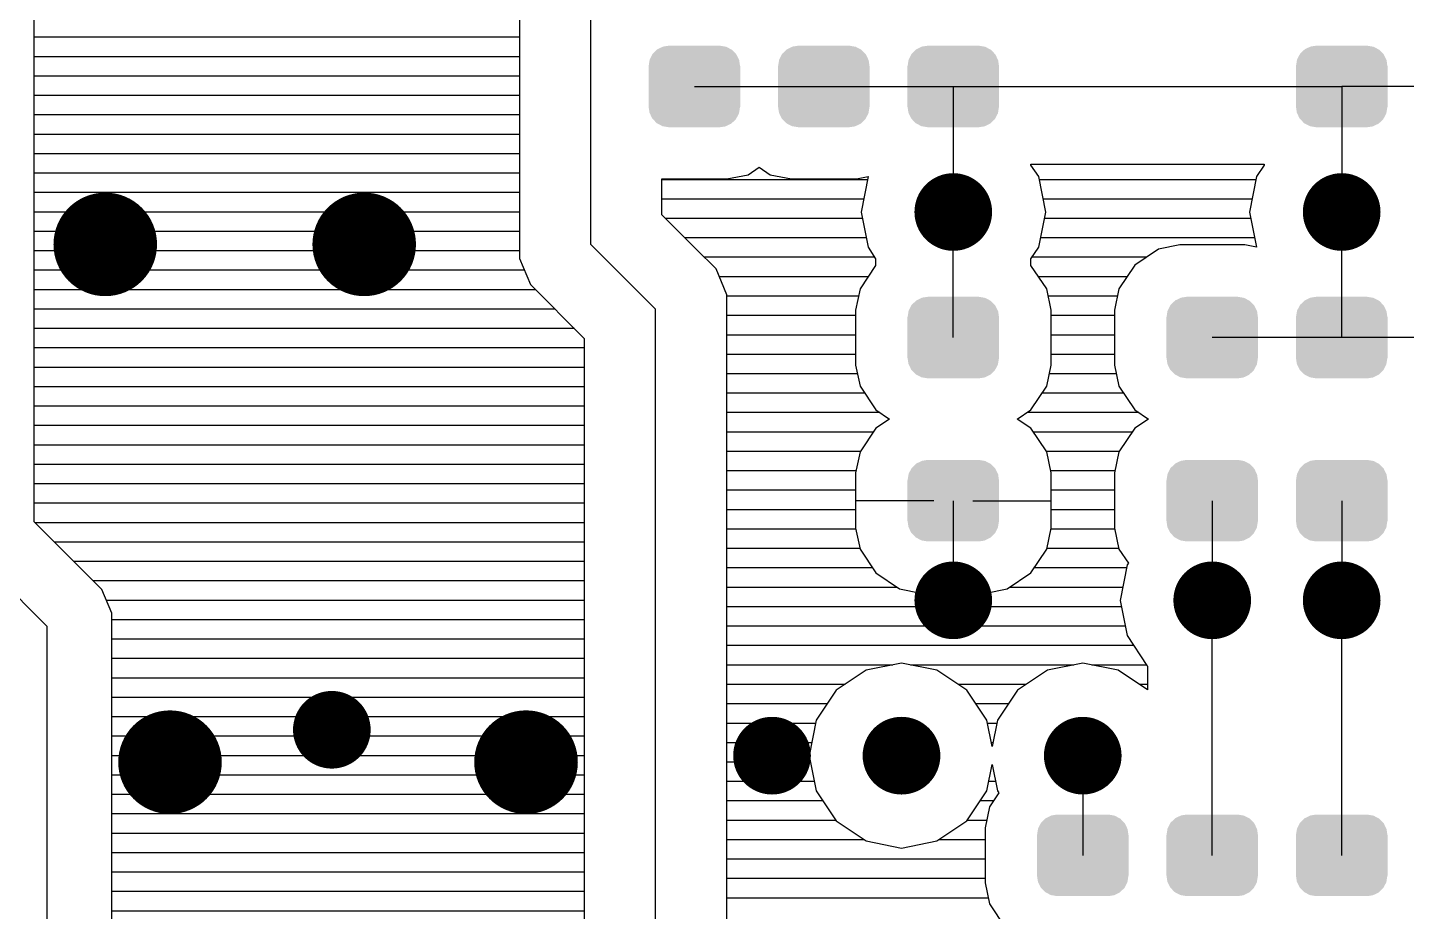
# Model space of a CAD drawing. Extents: x 295 to 953, y 10 to 290.
# Drawn here: x 560.92 to 590.68, y 110.9 to 129.98 of the extents above; entities that cross this region are included whole.
import ezdxf

# ---------------------------------------------------------------- set-up
doc = ezdxf.new("R2010")
doc.units = 0
doc.header["$LTSCALE"] = 5
doc.header["$MEASUREMENT"] = 0
doc.layers.get('0').update_dxf_attribs({"linetype": 'CONTINUOUS', "lineweight": 25})
doc.layers.add('DV-DPO-A6_BOT', color=7, linetype='CONTINUOUS')

msp = doc.modelspace()

# ---------------------------------------------------------------- linework, layer by layer
for points, const_width in [([(581.319, 125.998, -1), (580.481, 125.998, -1)], 0.838), ([(589.701, 125.998, -1), (588.863, 125.998, -1)], 0.838), ([(563.158, 125.299, -1), (562.041, 125.299, -1)], 1.118), ([(568.746, 125.299, -1), (567.629, 125.299, -1)], 1.118), ([(581.319, 117.616, -1), (580.481, 117.616, -1)], 0.838), ([(586.907, 117.616, -1), (586.069, 117.616, -1)], 0.838), ([(589.701, 117.616, -1), (588.863, 117.616, -1)], 0.838), ([(567.908, 114.822, -1), (567.07, 114.822, -1)], 0.838), ([(564.555, 114.123, -1), (563.438, 114.123, -1)], 1.118), ([(572.239, 114.123, -1), (571.121, 114.123, -1)], 1.118), ([(577.408, 114.263, -1), (576.569, 114.263, -1)], 0.838), ([(580.202, 114.263, -1), (579.363, 114.263, -1)], 0.838), ([(584.113, 114.263, -1), (583.275, 114.263, -1)], 0.838)]:
    msp.add_lwpolyline(points, format="xyb", close=True, dxfattribs=dict(const_width=const_width))
for points in [[(576.209, 129.411), (576.124, 129.5), (574.412, 129.411), (574.504, 129.5)], [(576.124, 129.5), (576.107, 129.508), (574.504, 129.5), (574.512, 129.508)], [(576.107, 129.508), (576, 129.565), (574.512, 129.508), (574.629, 129.565)], [(576, 129.565), (575.974, 129.569), (574.629, 129.565), (574.638, 129.569)], [(575.974, 129.569), (575.863, 129.588), (574.638, 129.569), (574.762, 129.588)], [(579.003, 129.411), (578.918, 129.5), (577.206, 129.411), (577.298, 129.5)], [(578.918, 129.5), (578.901, 129.508), (577.298, 129.5), (577.306, 129.508)], [(578.901, 129.508), (578.794, 129.565), (577.306, 129.508), (577.423, 129.565)], [(578.794, 129.565), (578.768, 129.569), (577.423, 129.565), (577.432, 129.569)], [(578.768, 129.569), (578.657, 129.588), (577.432, 129.569), (577.556, 129.588)], [(581.797, 129.411), (581.712, 129.5), (580, 129.411), (580.092, 129.5)], [(581.712, 129.5), (581.695, 129.508), (580.092, 129.5), (580.1, 129.508)], [(581.695, 129.508), (581.588, 129.565), (580.1, 129.508), (580.217, 129.565)], [(581.588, 129.565), (581.562, 129.569), (580.217, 129.565), (580.226, 129.569)], [(581.562, 129.569), (581.451, 129.588), (580.226, 129.569), (580.35, 129.588)], [(590.179, 129.411), (590.094, 129.5), (588.382, 129.411), (588.474, 129.5)], [(590.094, 129.5), (590.077, 129.508), (588.474, 129.5), (588.482, 129.508)], [(590.077, 129.508), (589.97, 129.565), (588.482, 129.508), (588.599, 129.565)], [(589.97, 129.565), (589.944, 129.569), (588.599, 129.565), (588.608, 129.569)], [(589.944, 129.569), (589.833, 129.588), (588.608, 129.569), (588.732, 129.588)], [(576.301, 128.266), (576.301, 129.149), (574.323, 128.266), (574.323, 129.149)], [(576.298, 129.149), (576.281, 129.273), (574.326, 129.149), (574.346, 129.273)], [(576.281, 129.273), (576.274, 129.287), (574.346, 129.273), (574.348, 129.287)], [(576.274, 129.287), (576.22, 129.399), (574.348, 129.287), (574.406, 129.399)], [(576.22, 129.399), (576.209, 129.411), (574.406, 129.399), (574.412, 129.411)], [(579.095, 128.266), (579.095, 129.149), (577.117, 128.266), (577.117, 129.149)], [(579.092, 129.149), (579.075, 129.273), (577.12, 129.149), (577.14, 129.273)], [(579.075, 129.273), (579.068, 129.287), (577.14, 129.273), (577.142, 129.287)], [(579.068, 129.287), (579.014, 129.399), (577.142, 129.287), (577.2, 129.399)], [(579.014, 129.399), (579.003, 129.411), (577.2, 129.399), (577.206, 129.411)], [(581.889, 128.266), (581.889, 129.149), (579.911, 128.266), (579.911, 129.149)], [(581.886, 129.149), (581.869, 129.273), (579.914, 129.149), (579.934, 129.273)], [(581.869, 129.273), (581.862, 129.287), (579.934, 129.273), (579.936, 129.287)], [(581.862, 129.287), (581.808, 129.399), (579.936, 129.287), (579.994, 129.399)], [(581.808, 129.399), (581.797, 129.411), (579.994, 129.399), (580, 129.411)], [(590.271, 128.266), (590.271, 129.149), (588.293, 128.266), (588.293, 129.149)], [(590.268, 129.149), (590.251, 129.273), (588.296, 129.149), (588.316, 129.273)], [(590.251, 129.273), (590.244, 129.287), (588.316, 129.273), (588.318, 129.287)], [(590.244, 129.287), (590.19, 129.399), (588.318, 129.287), (588.376, 129.399)], [(590.19, 129.399), (590.179, 129.411), (588.376, 129.399), (588.382, 129.411)], [(576.278, 128.143), (576.298, 128.266), (574.344, 128.143), (574.326, 128.266)], [(579.072, 128.143), (579.092, 128.266), (577.138, 128.143), (577.12, 128.266)], [(581.866, 128.143), (581.886, 128.266), (579.932, 128.143), (579.914, 128.266)], [(590.248, 128.143), (590.268, 128.266), (588.314, 128.143), (588.296, 128.266)], [(576.276, 128.129), (576.278, 128.143), (574.35, 128.129), (574.344, 128.143)], [(576.218, 128.017), (576.276, 128.129), (574.404, 128.017), (574.35, 128.129)], [(576.212, 128.005), (576.218, 128.017), (574.415, 128.005), (574.404, 128.017)], [(576.121, 127.916), (576.212, 128.005), (574.501, 127.916), (574.415, 128.005)], [(579.07, 128.129), (579.072, 128.143), (577.144, 128.129), (577.138, 128.143)], [(579.012, 128.017), (579.07, 128.129), (577.198, 128.017), (577.144, 128.129)], [(579.006, 128.005), (579.012, 128.017), (577.209, 128.005), (577.198, 128.017)], [(578.915, 127.916), (579.006, 128.005), (577.295, 127.916), (577.209, 128.005)], [(581.864, 128.129), (581.866, 128.143), (579.938, 128.129), (579.932, 128.143)], [(581.806, 128.017), (581.864, 128.129), (579.992, 128.017), (579.938, 128.129)], [(581.8, 128.005), (581.806, 128.017), (580.003, 128.005), (579.992, 128.017)], [(581.709, 127.916), (581.8, 128.005), (580.089, 127.916), (580.003, 128.005)], [(590.246, 128.129), (590.248, 128.143), (588.32, 128.129), (588.314, 128.143)], [(590.188, 128.017), (590.246, 128.129), (588.374, 128.017), (588.32, 128.129)], [(590.182, 128.005), (590.188, 128.017), (588.385, 128.005), (588.374, 128.017)], [(590.091, 127.916), (590.182, 128.005), (588.471, 127.916), (588.385, 128.005)], [(576.112, 127.907), (576.121, 127.916), (574.517, 127.907), (574.501, 127.916)], [(575.995, 127.851), (576.112, 127.907), (574.624, 127.851), (574.517, 127.907)], [(575.986, 127.846), (575.995, 127.851), (574.651, 127.846), (574.624, 127.851)], [(575.863, 127.828), (575.986, 127.846), (574.762, 127.828), (574.651, 127.846)], [(578.906, 127.907), (578.915, 127.916), (577.311, 127.907), (577.295, 127.916)], [(578.789, 127.851), (578.906, 127.907), (577.418, 127.851), (577.311, 127.907)], [(578.78, 127.846), (578.789, 127.851), (577.445, 127.846), (577.418, 127.851)], [(578.657, 127.828), (578.78, 127.846), (577.556, 127.828), (577.445, 127.846)], [(581.7, 127.907), (581.709, 127.916), (580.105, 127.907), (580.089, 127.916)], [(581.583, 127.851), (581.7, 127.907), (580.212, 127.851), (580.105, 127.907)], [(581.574, 127.846), (581.583, 127.851), (580.239, 127.846), (580.212, 127.851)], [(581.451, 127.828), (581.574, 127.846), (580.35, 127.828), (580.239, 127.846)], [(590.082, 127.907), (590.091, 127.916), (588.487, 127.907), (588.471, 127.916)], [(589.965, 127.851), (590.082, 127.907), (588.594, 127.851), (588.487, 127.907)], [(589.956, 127.846), (589.965, 127.851), (588.621, 127.846), (588.594, 127.851)], [(589.833, 127.828), (589.956, 127.846), (588.732, 127.828), (588.621, 127.846)], [(581.712, 124.079), (581.695, 124.088), (580.092, 124.079), (580.1, 124.088)], [(581.695, 124.088), (581.588, 124.144), (580.1, 124.088), (580.217, 124.144)], [(581.588, 124.144), (581.562, 124.149), (580.217, 124.144), (580.226, 124.149)], [(581.562, 124.149), (581.451, 124.168), (580.226, 124.149), (580.35, 124.168)], [(587.3, 124.079), (587.283, 124.088), (585.68, 124.079), (585.688, 124.088)], [(587.283, 124.088), (587.176, 124.144), (585.688, 124.088), (585.805, 124.144)], [(587.176, 124.144), (587.15, 124.149), (585.805, 124.144), (585.814, 124.149)], [(587.15, 124.149), (587.039, 124.168), (585.814, 124.149), (585.938, 124.168)], [(590.094, 124.079), (590.077, 124.088), (588.474, 124.079), (588.482, 124.088)], [(590.077, 124.088), (589.97, 124.144), (588.482, 124.088), (588.599, 124.144)], [(589.97, 124.144), (589.944, 124.149), (588.599, 124.144), (588.608, 124.149)], [(589.944, 124.149), (589.833, 124.168), (588.608, 124.149), (588.732, 124.168)], [(581.886, 123.729), (581.869, 123.853), (579.914, 123.729), (579.934, 123.853)], [(581.869, 123.853), (581.862, 123.867), (579.934, 123.853), (579.936, 123.867)], [(581.862, 123.867), (581.808, 123.979), (579.936, 123.867), (579.994, 123.979)], [(581.808, 123.979), (581.797, 123.991), (579.994, 123.979), (580, 123.991)], [(581.797, 123.991), (581.712, 124.079), (580, 123.991), (580.092, 124.079)], [(587.474, 123.729), (587.457, 123.853), (585.502, 123.729), (585.522, 123.853)], [(587.457, 123.853), (587.45, 123.867), (585.522, 123.853), (585.524, 123.867)], [(587.45, 123.867), (587.396, 123.979), (585.524, 123.867), (585.582, 123.979)], [(587.396, 123.979), (587.385, 123.991), (585.582, 123.979), (585.588, 123.991)], [(587.385, 123.991), (587.3, 124.079), (585.588, 123.991), (585.68, 124.079)], [(590.268, 123.729), (590.251, 123.853), (588.296, 123.729), (588.316, 123.853)], [(590.251, 123.853), (590.244, 123.867), (588.316, 123.853), (588.318, 123.867)], [(590.244, 123.867), (590.19, 123.979), (588.318, 123.867), (588.376, 123.979)], [(590.19, 123.979), (590.179, 123.991), (588.376, 123.979), (588.382, 123.991)], [(590.179, 123.991), (590.094, 124.079), (588.382, 123.991), (588.474, 124.079)], [(581.889, 122.846), (581.889, 123.729), (579.911, 122.846), (579.911, 123.729)], [(587.477, 122.846), (587.477, 123.729), (585.499, 122.846), (585.499, 123.729)], [(590.271, 122.846), (590.271, 123.729), (588.293, 122.846), (588.293, 123.729)], [(581.866, 122.722), (581.886, 122.846), (579.932, 122.722), (579.914, 122.846)], [(581.864, 122.708), (581.866, 122.722), (579.938, 122.708), (579.932, 122.722)], [(581.806, 122.596), (581.864, 122.708), (579.992, 122.596), (579.938, 122.708)], [(581.8, 122.584), (581.806, 122.596), (580.003, 122.584), (579.992, 122.596)], [(587.454, 122.722), (587.474, 122.846), (585.52, 122.722), (585.502, 122.846)], [(587.452, 122.708), (587.454, 122.722), (585.526, 122.708), (585.52, 122.722)], [(587.394, 122.596), (587.452, 122.708), (585.58, 122.596), (585.526, 122.708)], [(587.388, 122.584), (587.394, 122.596), (585.591, 122.584), (585.58, 122.596)], [(590.248, 122.722), (590.268, 122.846), (588.314, 122.722), (588.296, 122.846)], [(590.246, 122.708), (590.248, 122.722), (588.32, 122.708), (588.314, 122.722)], [(590.188, 122.596), (590.246, 122.708), (588.374, 122.596), (588.32, 122.708)], [(590.182, 122.584), (590.188, 122.596), (588.385, 122.584), (588.374, 122.596)], [(581.709, 122.496), (581.8, 122.584), (580.089, 122.496), (580.003, 122.584)], [(581.7, 122.487), (581.709, 122.496), (580.105, 122.487), (580.089, 122.496)], [(581.583, 122.43), (581.7, 122.487), (580.212, 122.43), (580.105, 122.487)], [(581.574, 122.426), (581.583, 122.43), (580.239, 122.426), (580.212, 122.43)], [(581.451, 122.407), (581.574, 122.426), (580.35, 122.407), (580.239, 122.426)], [(587.297, 122.496), (587.388, 122.584), (585.677, 122.496), (585.591, 122.584)], [(587.288, 122.487), (587.297, 122.496), (585.693, 122.487), (585.677, 122.496)], [(587.171, 122.43), (587.288, 122.487), (585.8, 122.43), (585.693, 122.487)], [(587.162, 122.426), (587.171, 122.43), (585.827, 122.426), (585.8, 122.43)], [(587.039, 122.407), (587.162, 122.426), (585.938, 122.407), (585.827, 122.426)], [(590.091, 122.496), (590.182, 122.584), (588.471, 122.496), (588.385, 122.584)], [(590.082, 122.487), (590.091, 122.496), (588.487, 122.487), (588.471, 122.496)], [(589.965, 122.43), (590.082, 122.487), (588.594, 122.43), (588.487, 122.487)], [(589.956, 122.426), (589.965, 122.43), (588.621, 122.426), (588.594, 122.43)], [(589.833, 122.407), (589.956, 122.426), (588.732, 122.407), (588.621, 122.426)], [(581.797, 120.47), (581.712, 120.559), (580, 120.47), (580.092, 120.559)], [(581.712, 120.559), (581.695, 120.567), (580.092, 120.559), (580.1, 120.567)], [(581.695, 120.567), (581.588, 120.624), (580.1, 120.567), (580.217, 120.624)], [(581.588, 120.624), (581.562, 120.628), (580.217, 120.624), (580.226, 120.628)], [(581.562, 120.628), (581.451, 120.647), (580.226, 120.628), (580.35, 120.647)], [(587.385, 120.47), (587.3, 120.559), (585.588, 120.47), (585.68, 120.559)], [(587.3, 120.559), (587.283, 120.567), (585.68, 120.559), (585.688, 120.567)], [(587.283, 120.567), (587.176, 120.624), (585.688, 120.567), (585.805, 120.624)], [(587.176, 120.624), (587.15, 120.628), (585.805, 120.624), (585.814, 120.628)], [(587.15, 120.628), (587.039, 120.647), (585.814, 120.628), (585.938, 120.647)], [(590.179, 120.47), (590.094, 120.559), (588.382, 120.47), (588.474, 120.559)], [(590.094, 120.559), (590.077, 120.567), (588.474, 120.559), (588.482, 120.567)], [(590.077, 120.567), (589.97, 120.624), (588.482, 120.567), (588.599, 120.624)], [(589.97, 120.624), (589.944, 120.628), (588.599, 120.624), (588.608, 120.628)], [(589.944, 120.628), (589.833, 120.647), (588.608, 120.628), (588.732, 120.647)], [(581.886, 120.208), (581.869, 120.332), (579.914, 120.208), (579.934, 120.332)], [(581.869, 120.332), (581.862, 120.346), (579.934, 120.332), (579.936, 120.346)], [(581.862, 120.346), (581.808, 120.458), (579.936, 120.346), (579.994, 120.458)], [(581.808, 120.458), (581.797, 120.47), (579.994, 120.458), (580, 120.47)], [(587.474, 120.208), (587.457, 120.332), (585.502, 120.208), (585.522, 120.332)], [(587.457, 120.332), (587.45, 120.346), (585.522, 120.332), (585.524, 120.346)], [(587.45, 120.346), (587.396, 120.458), (585.524, 120.346), (585.582, 120.458)], [(587.396, 120.458), (587.385, 120.47), (585.582, 120.458), (585.588, 120.47)], [(590.268, 120.208), (590.251, 120.332), (588.296, 120.208), (588.316, 120.332)], [(590.251, 120.332), (590.244, 120.346), (588.316, 120.332), (588.318, 120.346)], [(590.244, 120.346), (590.19, 120.458), (588.318, 120.346), (588.376, 120.458)], [(590.19, 120.458), (590.179, 120.47), (588.376, 120.458), (588.382, 120.47)], [(581.889, 119.326), (581.889, 120.208), (579.911, 119.326), (579.911, 120.208)], [(587.477, 119.326), (587.477, 120.208), (585.499, 119.326), (585.499, 120.208)], [(590.271, 119.326), (590.271, 120.208), (588.293, 119.326), (588.293, 120.208)], [(581.866, 119.202), (581.886, 119.326), (579.932, 119.202), (579.914, 119.326)], [(587.454, 119.202), (587.474, 119.326), (585.52, 119.202), (585.502, 119.326)], [(590.248, 119.202), (590.268, 119.326), (588.314, 119.202), (588.296, 119.326)], [(581.864, 119.188), (581.866, 119.202), (579.938, 119.188), (579.932, 119.202)], [(581.806, 119.076), (581.864, 119.188), (579.992, 119.076), (579.938, 119.188)], [(581.8, 119.064), (581.806, 119.076), (580.003, 119.064), (579.992, 119.076)], [(581.709, 118.975), (581.8, 119.064), (580.089, 118.975), (580.003, 119.064)], [(587.452, 119.188), (587.454, 119.202), (585.526, 119.188), (585.52, 119.202)], [(587.394, 119.076), (587.452, 119.188), (585.58, 119.076), (585.526, 119.188)], [(587.388, 119.064), (587.394, 119.076), (585.591, 119.064), (585.58, 119.076)], [(587.297, 118.975), (587.388, 119.064), (585.677, 118.975), (585.591, 119.064)], [(590.246, 119.188), (590.248, 119.202), (588.32, 119.188), (588.314, 119.202)], [(590.188, 119.076), (590.246, 119.188), (588.374, 119.076), (588.32, 119.188)], [(590.182, 119.064), (590.188, 119.076), (588.385, 119.064), (588.374, 119.076)], [(590.091, 118.975), (590.182, 119.064), (588.471, 118.975), (588.385, 119.064)], [(581.7, 118.967), (581.709, 118.975), (580.105, 118.967), (580.089, 118.975)], [(581.583, 118.91), (581.7, 118.967), (580.212, 118.91), (580.105, 118.967)], [(581.574, 118.905), (581.583, 118.91), (580.239, 118.905), (580.212, 118.91)], [(581.451, 118.887), (581.574, 118.905), (580.35, 118.887), (580.239, 118.905)], [(587.288, 118.967), (587.297, 118.975), (585.693, 118.967), (585.677, 118.975)], [(587.171, 118.91), (587.288, 118.967), (585.8, 118.91), (585.693, 118.967)], [(587.162, 118.905), (587.171, 118.91), (585.827, 118.905), (585.8, 118.91)], [(587.039, 118.887), (587.162, 118.905), (585.938, 118.887), (585.827, 118.905)], [(590.082, 118.967), (590.091, 118.975), (588.487, 118.967), (588.471, 118.975)], [(589.965, 118.91), (590.082, 118.967), (588.594, 118.91), (588.487, 118.967)], [(589.956, 118.905), (589.965, 118.91), (588.621, 118.905), (588.594, 118.91)], [(589.833, 118.887), (589.956, 118.905), (588.732, 118.887), (588.621, 118.905)], [(584.656, 112.691), (584.602, 112.803), (582.73, 112.691), (582.788, 112.803)], [(584.602, 112.803), (584.591, 112.815), (582.788, 112.803), (582.794, 112.815)], [(584.591, 112.815), (584.506, 112.903), (582.794, 112.815), (582.886, 112.903)], [(584.506, 112.903), (584.489, 112.912), (582.886, 112.903), (582.894, 112.912)], [(584.489, 112.912), (584.382, 112.968), (582.894, 112.912), (583.011, 112.968)], [(584.382, 112.968), (584.356, 112.973), (583.011, 112.968), (583.02, 112.973)], [(584.356, 112.973), (584.245, 112.992), (583.02, 112.973), (583.144, 112.992)], [(587.45, 112.691), (587.396, 112.803), (585.524, 112.691), (585.582, 112.803)], [(587.396, 112.803), (587.385, 112.815), (585.582, 112.803), (585.588, 112.815)], [(587.385, 112.815), (587.3, 112.903), (585.588, 112.815), (585.68, 112.903)], [(587.3, 112.903), (587.283, 112.912), (585.68, 112.903), (585.688, 112.912)], [(587.283, 112.912), (587.176, 112.968), (585.688, 112.912), (585.805, 112.968)], [(587.176, 112.968), (587.15, 112.973), (585.805, 112.968), (585.814, 112.973)], [(587.15, 112.973), (587.039, 112.992), (585.814, 112.973), (585.938, 112.992)], [(590.244, 112.691), (590.19, 112.803), (588.318, 112.691), (588.376, 112.803)], [(590.19, 112.803), (590.179, 112.815), (588.376, 112.803), (588.382, 112.815)], [(590.179, 112.815), (590.094, 112.903), (588.382, 112.815), (588.474, 112.903)], [(590.094, 112.903), (590.077, 112.912), (588.474, 112.903), (588.482, 112.912)], [(590.077, 112.912), (589.97, 112.968), (588.482, 112.912), (588.599, 112.968)], [(589.97, 112.968), (589.944, 112.973), (588.599, 112.968), (588.608, 112.973)], [(589.944, 112.973), (589.833, 112.992), (588.608, 112.973), (588.732, 112.992)], [(584.683, 111.67), (584.683, 112.553), (582.705, 111.67), (582.705, 112.553)], [(584.68, 112.553), (584.663, 112.677), (582.708, 112.553), (582.728, 112.677)], [(584.663, 112.677), (584.656, 112.691), (582.728, 112.677), (582.73, 112.691)], [(587.477, 111.67), (587.477, 112.553), (585.499, 111.67), (585.499, 112.553)], [(587.474, 112.553), (587.457, 112.677), (585.502, 112.553), (585.522, 112.677)], [(587.457, 112.677), (587.45, 112.691), (585.522, 112.677), (585.524, 112.691)], [(590.271, 111.67), (590.271, 112.553), (588.293, 111.67), (588.293, 112.553)], [(590.268, 112.553), (590.251, 112.677), (588.296, 112.553), (588.316, 112.677)], [(590.251, 112.677), (590.244, 112.691), (588.316, 112.677), (588.318, 112.691)], [(584.66, 111.546), (584.68, 111.67), (582.726, 111.546), (582.708, 111.67)], [(587.454, 111.546), (587.474, 111.67), (585.52, 111.546), (585.502, 111.67)], [(590.248, 111.546), (590.268, 111.67), (588.314, 111.546), (588.296, 111.67)], [(584.658, 111.532), (584.66, 111.546), (582.732, 111.532), (582.726, 111.546)], [(584.6, 111.42), (584.658, 111.532), (582.786, 111.42), (582.732, 111.532)], [(584.594, 111.408), (584.6, 111.42), (582.797, 111.408), (582.786, 111.42)], [(584.503, 111.32), (584.594, 111.408), (582.883, 111.32), (582.797, 111.408)], [(584.494, 111.311), (584.503, 111.32), (582.899, 111.311), (582.883, 111.32)], [(584.377, 111.254), (584.494, 111.311), (583.006, 111.254), (582.899, 111.311)], [(587.452, 111.532), (587.454, 111.546), (585.526, 111.532), (585.52, 111.546)], [(587.394, 111.42), (587.452, 111.532), (585.58, 111.42), (585.526, 111.532)], [(587.388, 111.408), (587.394, 111.42), (585.591, 111.408), (585.58, 111.42)], [(587.297, 111.32), (587.388, 111.408), (585.677, 111.32), (585.591, 111.408)], [(587.288, 111.311), (587.297, 111.32), (585.693, 111.311), (585.677, 111.32)], [(587.171, 111.254), (587.288, 111.311), (585.8, 111.254), (585.693, 111.311)], [(590.246, 111.532), (590.248, 111.546), (588.32, 111.532), (588.314, 111.546)], [(590.188, 111.42), (590.246, 111.532), (588.374, 111.42), (588.32, 111.532)], [(590.182, 111.408), (590.188, 111.42), (588.385, 111.408), (588.374, 111.42)], [(590.091, 111.32), (590.182, 111.408), (588.471, 111.32), (588.385, 111.408)], [(590.082, 111.311), (590.091, 111.32), (588.487, 111.311), (588.471, 111.32)], [(589.965, 111.254), (590.082, 111.311), (588.594, 111.254), (588.487, 111.311)], [(584.368, 111.25), (584.377, 111.254), (583.033, 111.25), (583.006, 111.254)], [(584.245, 111.231), (584.368, 111.25), (583.144, 111.231), (583.033, 111.25)], [(587.162, 111.25), (587.171, 111.254), (585.827, 111.25), (585.8, 111.254)], [(587.039, 111.231), (587.162, 111.25), (585.938, 111.231), (585.827, 111.25)], [(589.956, 111.25), (589.965, 111.254), (588.621, 111.25), (588.594, 111.254)], [(589.833, 111.231), (589.956, 111.25), (588.732, 111.231), (588.621, 111.25)]]:
    msp.add_solid(points)
at = {"layer": 'DV-DPO-A6_BOT'}
for p, q in [((571.54, 147.958), (571.54, 125.606)), ((573.077, 125.299), (573.077, 147.651)), ((561.063, 119.314), (561.063, 132.96)), ((571.54, 129.77), (561.063, 129.77)), ((571.54, 129.35), (561.063, 129.35)), ((571.54, 128.931), (561.063, 128.931)), ((575.312, 128.708), (578.106, 128.708)), ((578.106, 128.708), (580.9, 128.708)), ((580.9, 128.708), (580.9, 125.998)), ((580.9, 128.708), (589.282, 128.708)), ((592.076, 128.708), (589.282, 128.708)), ((589.282, 128.708), (589.282, 125.998)), ((571.54, 128.512), (561.063, 128.512)), ((571.54, 128.093), (561.063, 128.093)), ((571.54, 127.674), (561.063, 127.674)), ((571.54, 127.255), (561.063, 127.255)), ((571.54, 126.836), (561.063, 126.836)), ((576.016, 126.713), (576.474, 126.802)), ((576.474, 126.802), (576.709, 126.964)), ((576.709, 126.964), (576.949, 126.802)), ((576.949, 126.802), (577.408, 126.713)), ((578.81, 126.713), (579.062, 126.763)), ((579.062, 126.763), (578.911, 125.998)), ((582.576, 127.031), (587.606, 127.031)), ((582.576, 127.009), (582.576, 127.031)), ((582.744, 126.763), (582.576, 127.009)), ((582.895, 125.998), (582.744, 126.763)), ((587.444, 126.763), (587.293, 125.998)), ((587.606, 127.009), (587.444, 126.763)), ((587.606, 127.031), (587.606, 127.009)), ((574.614, 125.936), (574.614, 126.713)), ((574.614, 126.713), (576.016, 126.713)), ((579.05, 126.696), (574.614, 126.696)), ((577.408, 126.713), (578.81, 126.713)), ((587.432, 126.696), (582.755, 126.696)), ((571.54, 126.417), (561.063, 126.417)), ((578.967, 126.277), (574.614, 126.277)), ((587.349, 126.277), (582.839, 126.277)), ((571.54, 125.998), (561.063, 125.998)), ((575.346, 125.204), (574.614, 125.936)), ((578.911, 125.998), (579.062, 125.238)), ((580.9, 123.287), (580.9, 125.998)), ((582.744, 125.238), (582.895, 125.998)), ((587.293, 125.998), (587.444, 125.238)), ((589.282, 123.287), (589.282, 125.998)), ((571.54, 125.579), (561.063, 125.579)), ((571.54, 125.606), (571.54, 124.997)), ((578.939, 125.858), (574.692, 125.858)), ((587.321, 125.858), (582.867, 125.858)), ((574.474, 123.902), (573.077, 125.299)), ((579.023, 125.439), (575.111, 125.439)), ((587.405, 125.439), (582.783, 125.439)), ((585.79, 125.288), (585.331, 125.199)), ((587.192, 125.288), (585.79, 125.288)), ((587.444, 125.238), (587.192, 125.288)), ((571.54, 125.159), (561.063, 125.159)), ((571.54, 124.997), (571.775, 124.433)), ((575.781, 124.774), (575.346, 125.204)), ((579.201, 125.02), (575.53, 125.02)), ((579.062, 125.238), (579.224, 124.986)), ((579.224, 124.986), (579.224, 124.846)), ((582.576, 124.986), (582.744, 125.238)), ((582.576, 124.846), (582.576, 124.986)), ((585.074, 125.02), (582.604, 125.02)), ((585.331, 125.199), (584.817, 124.852)), ((571.646, 124.74), (561.063, 124.74)), ((576.011, 124.209), (575.781, 124.774)), ((579.224, 124.846), (578.888, 124.338)), ((582.917, 124.338), (582.576, 124.846)), ((584.817, 124.852), (584.476, 124.338)), ((571.775, 124.433), (572.937, 123.265)), ((579.062, 124.601), (575.849, 124.601)), ((584.65, 124.601), (582.744, 124.601)), ((571.887, 124.321), (561.063, 124.321)), ((576.011, 123.6), (576.011, 124.209)), ((578.855, 124.182), (576.011, 124.182)), ((578.888, 124.338), (578.793, 123.88)), ((583.012, 123.88), (582.917, 124.338)), ((584.443, 124.182), (582.951, 124.182)), ((584.476, 124.338), (584.381, 123.88)), ((572.306, 123.902), (561.063, 123.902)), ((574.474, 99.455), (574.474, 123.902)), ((578.793, 123.88), (578.793, 122.695)), ((583.012, 122.695), (583.012, 123.88)), ((584.381, 123.88), (584.381, 122.695)), ((578.793, 123.762), (576.011, 123.762)), ((576.011, 100.092), (576.011, 123.6)), ((584.381, 123.762), (583.012, 123.762)), ((572.725, 123.483), (561.063, 123.483)), ((572.937, 123.265), (572.937, 99.762)), ((578.793, 123.343), (576.011, 123.343)), ((584.381, 123.343), (583.012, 123.343)), ((589.282, 123.287), (586.488, 123.287)), ((592.076, 123.287), (589.282, 123.287)), ((572.937, 123.064), (561.063, 123.064)), ((578.793, 122.924), (576.011, 122.924)), ((584.381, 122.924), (583.012, 122.924)), ((572.937, 122.645), (561.063, 122.645)), ((578.793, 122.695), (578.888, 122.242)), ((582.917, 122.242), (583.012, 122.695)), ((584.381, 122.695), (584.476, 122.242)), ((578.833, 122.505), (576.011, 122.505)), ((584.421, 122.505), (582.973, 122.505)), ((572.937, 122.226), (561.063, 122.226)), ((578.989, 122.086), (576.011, 122.086)), ((578.888, 122.242), (579.229, 121.728)), ((582.576, 121.728), (582.917, 122.242)), ((584.577, 122.086), (582.817, 122.086)), ((584.476, 122.242), (584.817, 121.728)), ((572.937, 121.807), (561.063, 121.807)), ((579.229, 121.728), (579.525, 121.527)), ((582.28, 121.527), (582.576, 121.728)), ((584.817, 121.728), (585.113, 121.527)), ((579.313, 121.667), (576.011, 121.667)), ((579.525, 121.527), (579.229, 121.332)), ((582.576, 121.332), (582.28, 121.527)), ((584.901, 121.667), (582.493, 121.667)), ((585.113, 121.527), (584.817, 121.332)), ((572.937, 121.388), (561.063, 121.388)), ((579.173, 121.248), (576.011, 121.248)), ((579.229, 121.332), (578.888, 120.818)), ((582.917, 120.818), (582.576, 121.332)), ((584.761, 121.248), (582.632, 121.248)), ((584.817, 121.332), (584.476, 120.818)), ((572.937, 120.968), (561.063, 120.968)), ((578.894, 120.829), (576.011, 120.829)), ((578.888, 120.818), (578.793, 120.365)), ((584.482, 120.829), (582.912, 120.829)), ((583.012, 120.365), (582.917, 120.818)), ((584.476, 120.818), (584.381, 120.365)), ((572.937, 120.549), (561.063, 120.549)), ((578.805, 120.41), (576.011, 120.41)), ((578.793, 120.365), (578.793, 119.175)), ((584.393, 120.41), (583.001, 120.41)), ((583.012, 119.175), (583.012, 120.365)), ((584.381, 120.365), (584.381, 119.175)), ((572.937, 120.13), (561.063, 120.13)), ((578.793, 119.991), (576.011, 119.991)), ((584.381, 119.991), (583.012, 119.991)), ((572.937, 119.711), (561.063, 119.711)), ((580.481, 119.767), (578.793, 119.767)), ((580.9, 119.767), (580.9, 117.616)), ((581.319, 119.767), (583.012, 119.767)), ((586.488, 119.767), (586.488, 117.616)), ((589.282, 119.767), (589.282, 117.616)), ((578.793, 119.571), (576.011, 119.571)), ((580.9, 119.348), (580.9, 117.772)), ((584.381, 119.571), (583.012, 119.571)), ((562.136, 118.241), (561.063, 119.314)), ((572.937, 119.292), (561.085, 119.292)), ((578.799, 119.152), (576.011, 119.152)), ((578.793, 119.175), (578.888, 118.722)), ((582.917, 118.722), (583.012, 119.175)), ((584.387, 119.152), (583.007, 119.152)), ((584.381, 119.175), (584.476, 118.722)), ((559.666, 118.733), (561.342, 117.057)), ((572.937, 118.873), (561.504, 118.873)), ((578.883, 118.733), (576.011, 118.733)), ((584.471, 118.733), (582.923, 118.733)), ((572.937, 118.454), (561.923, 118.454)), ((578.888, 118.722), (579.229, 118.208)), ((582.576, 118.208), (582.917, 118.722)), ((584.476, 118.722), (584.678, 118.42)), ((562.527, 117.85), (562.136, 118.241)), ((579.157, 118.314), (576.011, 118.314)), ((579.229, 118.208), (579.743, 117.861)), ((582.062, 117.861), (582.576, 118.208)), ((584.638, 118.314), (582.649, 118.314)), ((584.65, 118.381), (584.499, 117.616)), ((584.678, 118.42), (584.65, 118.381)), ((572.937, 118.035), (562.342, 118.035)), ((562.739, 117.336), (562.527, 117.85)), ((579.693, 117.895), (576.011, 117.895)), ((579.743, 117.861), (580.202, 117.772)), ((581.604, 117.772), (582.062, 117.861)), ((584.555, 117.895), (582.113, 117.895)), ((572.937, 117.616), (562.627, 117.616)), ((580.202, 117.772), (581.604, 117.772)), ((584.499, 117.616), (584.65, 116.856)), ((586.488, 112.111), (586.488, 117.616)), ((589.282, 112.111), (589.282, 117.616)), ((562.739, 116.783), (562.739, 117.336)), ((584.527, 117.476), (576.011, 117.476)), ((561.342, 117.057), (561.342, 97.499)), ((572.937, 117.197), (562.739, 117.197)), ((584.611, 117.057), (576.011, 117.057)), ((562.739, 98.08), (562.739, 116.783)), ((572.937, 116.777), (562.739, 116.777)), ((584.65, 116.856), (585.08, 116.207)), ((572.937, 116.358), (562.739, 116.358)), ((584.789, 116.638), (576.011, 116.638)), ((579.593, 116.219), (576.011, 116.219)), ((579.023, 116.107), (578.374, 115.677)), ((579.782, 116.258), (579.023, 116.107)), ((580.548, 116.107), (579.782, 116.258)), ((583.504, 116.219), (579.978, 116.219)), ((581.196, 115.677), (580.548, 116.107)), ((582.934, 116.107), (582.286, 115.677)), ((583.694, 116.258), (582.934, 116.107)), ((584.46, 116.107), (583.694, 116.258)), ((585.074, 116.219), (583.89, 116.219)), ((585.091, 115.682), (584.46, 116.107)), ((585.08, 116.207), (585.091, 116.196)), ((585.091, 116.196), (585.091, 115.682)), ((572.937, 115.939), (562.739, 115.939)), ((578.564, 115.8), (576.011, 115.8)), ((582.476, 115.8), (581.006, 115.8)), ((585.091, 115.8), (584.918, 115.8)), ((572.937, 115.52), (562.739, 115.52)), ((578.374, 115.677), (577.944, 115.028)), ((581.627, 115.028), (581.196, 115.677)), ((582.286, 115.677), (581.856, 115.028)), ((578.179, 115.38), (576.011, 115.38)), ((582.09, 115.38), (581.392, 115.38)), ((572.937, 115.101), (562.739, 115.101)), ((577.933, 114.961), (576.011, 114.961)), ((577.944, 115.028), (577.793, 114.263)), ((581.738, 114.458), (581.627, 115.028)), ((581.844, 114.961), (581.638, 114.961)), ((581.856, 115.028), (581.738, 114.458)), ((572.937, 114.682), (562.739, 114.682)), ((577.849, 114.542), (576.011, 114.542)), ((581.761, 114.542), (581.722, 114.542)), ((572.937, 114.263), (562.739, 114.263)), ((577.821, 114.123), (576.011, 114.123)), ((577.793, 114.263), (577.944, 113.503)), ((581.627, 113.503), (581.738, 114.073)), ((581.738, 114.073), (581.856, 113.503)), ((583.694, 114.263), (583.694, 112.111)), ((572.937, 113.844), (562.739, 113.844)), ((577.905, 113.704), (576.011, 113.704)), ((581.817, 113.704), (581.666, 113.704)), ((572.937, 113.425), (562.739, 113.425)), ((577.944, 113.503), (578.374, 112.855)), ((581.196, 112.855), (581.627, 113.503)), ((581.884, 113.464), (581.682, 113.162)), ((581.856, 113.503), (581.884, 113.464)), ((578.084, 113.285), (576.011, 113.285)), ((581.766, 113.285), (581.487, 113.285)), ((581.682, 113.162), (581.587, 112.704)), ((572.937, 113.006), (562.739, 113.006)), ((578.369, 112.866), (576.011, 112.866)), ((578.374, 112.855), (579.023, 112.424)), ((580.548, 112.424), (581.196, 112.855)), ((581.621, 112.866), (581.202, 112.866)), ((572.937, 112.586), (562.739, 112.586)), ((581.587, 112.704), (581.587, 111.519)), ((578.983, 112.447), (576.011, 112.447)), ((579.023, 112.424), (579.782, 112.268)), ((579.782, 112.268), (580.548, 112.424)), ((581.587, 112.447), (580.587, 112.447)), ((572.937, 112.167), (562.739, 112.167)), ((581.587, 112.028), (576.011, 112.028)), ((572.937, 111.748), (562.739, 111.748)), ((581.587, 111.609), (576.011, 111.609)), ((572.937, 111.329), (562.739, 111.329)), ((581.587, 111.519), (581.682, 111.066)), ((581.654, 111.189), (576.011, 111.189)), ((581.682, 111.066), (582.023, 110.552)), ((572.937, 110.91), (562.739, 110.91))]:
    msp.add_line(p, q, dxfattribs=at)

doc.saveas('drawing.dxf')
